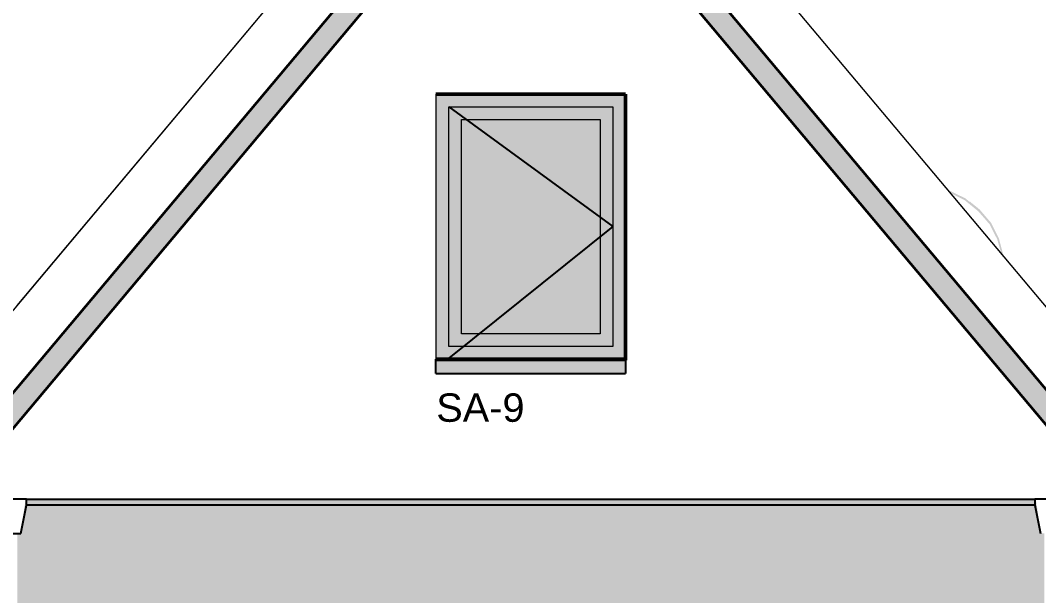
# Model space of a CAD drawing. Header units: millimetres. Extents: x -245 to 49755, y -245 to 41806.
# Drawn here: x 39137 to 41823, y 30758 to 32277 of the extents above; entities that cross this region are included whole.
import ezdxf

# ---------------------------------------------------------------- set-up
doc = ezdxf.new("R2010")
doc.units = ezdxf.units.MM
doc.linetypes.add('PUNKT2_S9', pattern=[1, 0, -1])
doc.layers.add('Standard', color=7, linetype='Continuous', lineweight=25)
doc.styles.add('ARIAL', font='arial.ttf')

msp = doc.modelspace()

# ---------------------------------------------------------------- hatches: boundary and pattern name
at = {"layer": 'Standard', "linetype": 'PUNKT2_S9', "lineweight": 25}
for color, points in [(250, [(40483.5, 32828.7), (38959.2, 31012.1), (38880.9, 31012.1), (40483.5, 32922)]), (250, [(40233.5, 32082.1), (40267, 32082.1), (40267, 31384.6), (40233.5, 31384.6)]), (250, [(40700, 32082.1), (40700, 32048.6), (40267, 32048.6), (40267, 32082.1)]), (250, [(40700, 32082.1), (40733.5, 32082.1), (40733.5, 31384.6), (40700, 31384.6)]), (250, [(40267, 32048.6), (40300.5, 32048.6), (40300.5, 31415.6), (40267, 31415.6)]), (250, [(40666.5, 32048.6), (40666.5, 32015.1), (40300.5, 32015.1), (40300.5, 32048.6)]), (250, [(40700, 31415.6), (40666.5, 31415.6), (40666.5, 32048.6), (40700, 32048.6)]), (254, [(40300.5, 31449.1), (40300.5, 32015.1), (40666.5, 32015.1), (40666.5, 31449.1)]), (250, [(40300.5, 31415.6), (40300.5, 31449.1), (40666.5, 31449.1), (40666.5, 31415.6)]), (250, [(40267, 31415.6), (40700, 31415.6), (40700, 31384.6), (40267, 31384.6)]), (251, [(40233.5, 31379.6), (40233.5, 31382.3), (40233.5, 31384.6), (40267, 31384.6), (40700, 31384.6), (40733.5, 31384.6), (40733.5, 31382.3), (40733.5, 31379.6)]), (251, [(40233.5, 31344.6), (40233.5, 31379.6), (40733.5, 31379.6), (40733.5, 31344.6)])]:
    msp.add_hatch(color=color, dxfattribs=at).paths.add_polyline_path(points, flags=16)
h = msp.add_hatch(color=250, dxfattribs=at)
h.paths.add_polyline_path([(42108.5, 30997.1), (42108.5, 30985.4), (42108.6, 30997)])
h.paths.add_polyline_path([(42228.8, 30842.1), (42108.5, 30985.4), (42108.5, 30892.1), (42182.8, 30803.5)])
h.paths.add_polyline_path([(40483.5, 32922), (40483.5, 32828.7), (42007.8, 31012.1), (42086.1, 31012.1)])
for color, points in [(251, [(41714.2, 31698.8), (41725.2, 31660.1), (41731.5, 31652.6), (41718.8, 31700.2), (41698.5, 31741.5), (41667.7, 31777.4), (41642.4, 31797.9), (41642.4, 31796.7), (41630.2, 31806.6), (41589.7, 31826.5), (41589.7, 31821.5), (41628.3, 31802), (41664.5, 31772.4), (41694.3, 31738.1)]), (251, [(41817.4, 31003.4), (39149.6, 31003.4), (39149.5, 31003), (41817.5, 31003)]), (251, [(41817.4, 31003.8), (39149.7, 31003.8), (39149.6, 31003.4), (41817.4, 31003.4)]), (8, [(41817.2, 31004.6), (39149.8, 31004.6), (39149.7, 31004.2), (41817.3, 31004.2)]), (8, [(41817.3, 31004.2), (39149.7, 31004.2), (39149.7, 31003.8), (41817.4, 31003.8)]), (8, [(41817.1, 31005), (39149.9, 31005), (39149.8, 31004.6), (41817.2, 31004.6)]), (8, [(41817.1, 31005.3), (39150, 31005.3), (39149.9, 31005), (41817.1, 31005)]), (8, [(41816.9, 31006.1), (39150.1, 31006.1), (39150, 31005.7), (41817, 31005.7)]), (8, [(41817, 31005.7), (39150, 31005.7), (39150, 31005.3), (41817.1, 31005.3)]), (8, [(41816.8, 31006.5), (39150.2, 31006.5), (39150.1, 31006.1), (41816.9, 31006.1)]), (8, [(41816.7, 31006.9), (39150.3, 31006.9), (39150.2, 31006.5), (41816.8, 31006.5)]), (252, [(41816.6, 31007.6), (39150.4, 31007.6), (39150.3, 31007.2), (41816.7, 31007.2)]), (252, [(41816.7, 31007.2), (39150.3, 31007.2), (39150.3, 31006.9), (41816.7, 31006.9)]), (252, [(41816.5, 31008), (39150.5, 31008), (39150.4, 31007.6), (41816.6, 31007.6)]), (252, [(41816.5, 31008.3), (39150.6, 31008.3), (39150.5, 31008), (41816.5, 31008)]), (252, [(41816.3, 31009), (39150.7, 31009), (39150.6, 31008.6), (41816.4, 31008.6)]), (252, [(41816.4, 31008.6), (39150.6, 31008.6), (39150.6, 31008.3), (41816.5, 31008.3)]), (252, [(41816.3, 31009.3), (39150.8, 31009.3), (39150.7, 31009), (41816.3, 31009)]), (252, [(41816.1, 31009.9), (39150.9, 31009.9), (39150.8, 31009.6), (41816.2, 31009.6)]), (252, [(41816.2, 31009.6), (39150.8, 31009.6), (39150.8, 31009.3), (41816.3, 31009.3)]), (252, [(41816, 31010.4), (39151, 31010.4), (39150.9, 31010.1), (41816.1, 31010.1)]), (252, [(41816.1, 31010.1), (39150.9, 31010.1), (39150.9, 31009.9), (41816.1, 31009.9)]), (252, [(41816, 31010.9), (39151.1, 31010.9), (39151, 31010.6), (41816, 31010.6)]), (252, [(41816, 31010.6), (39151, 31010.6), (39151, 31010.4), (41816, 31010.4)]), (250, [(41818.3, 30999), (39148.7, 30999), (39148.6, 30998.7), (41818.4, 30998.7)]), (250, [(41818.4, 30998.7), (39148.6, 30998.7), (39148.6, 30998.5), (41818.4, 30998.5)]), (250, [(41818.4, 30998.5), (39148.6, 30998.5), (39148.6, 30998.3), (41818.5, 30998.3)]), (250, [(41818.2, 30999.5), (39148.8, 30999.5), (39148.7, 30999.3), (41818.3, 30999.3)]), (250, [(41818.3, 30999.3), (39148.7, 30999.3), (39148.7, 30999), (41818.3, 30999)]), (250, [(41818.2, 30999.8), (39148.9, 30999.8), (39148.8, 30999.5), (41818.2, 30999.5)]), (49, [(41818, 31000.5), (39149, 31000.5), (39148.9, 31000.2), (41818.1, 31000.2)]), (250, [(41818.1, 31000.2), (39148.9, 31000.2), (39148.9, 30999.8), (41818.2, 30999.8)]), (251, [(41818, 31000.8), (39149.1, 31000.8), (39149, 31000.5), (41818, 31000.5)]), (251, [(41817.8, 31001.5), (39149.2, 31001.5), (39149.1, 31001.2), (41817.9, 31001.2)]), (251, [(41817.9, 31001.2), (39149.1, 31001.2), (39149.1, 31000.8), (41818, 31000.8)]), (251, [(41817.7, 31001.9), (39149.3, 31001.9), (39149.2, 31001.5), (41817.8, 31001.5)]), (251, [(41817.6, 31002.6), (39149.4, 31002.6), (39149.3, 31002.2), (41817.7, 31002.2)]), (251, [(41817.7, 31002.2), (39149.3, 31002.2), (39149.3, 31001.9), (41817.7, 31001.9)]), (251, [(41817.5, 31003), (39149.5, 31003), (39149.4, 31002.6), (41817.6, 31002.6)])]:
    msp.add_hatch(color=color, dxfattribs=at).paths.add_polyline_path(points)
h = msp.add_hatch(color=251, dxfattribs=at)
h.paths.add_polyline_path([(39088.5, 30512.1), (39083.5, 30512.1), (39083.5, 30517.1), (39088.5, 30517.1), (39088.5, 30922.1), (39078.5, 30922.1), (39068.7, 30997.1), (37608.5, 30997.1), (37608.5, 29462.1), (39088.5, 29462.1), (39088.5, 29712.1), (39083.5, 29712.1), (39083.5, 29717.1), (39088.5, 29717.1)])
h.paths.add_polyline_path([(44754.5, 29462.1), (44754.5, 29817.6), (44153.5, 29817.6), (44153.5, 29672.1), (42108.5, 29672.1), (42108.5, 30997.1), (41898.3, 30997.1), (41888.5, 30922.1), (41878.5, 30922.1), (41878.5, 30517.1), (41883.5, 30517.1), (41883.5, 30512.1), (41878.5, 30512.1), (41878.5, 29717.1), (41883.5, 29717.1), (41883.5, 29712.1), (41878.5, 29712.1), (41878.5, 29462.1)])
h.paths.add_polyline_path([(41833.5, 29717.1), (41838.5, 29717.1), (41838.5, 30512.1), (41833.5, 30512.1), (41833.5, 30517.1), (41838.5, 30517.1), (41838.5, 30922.1), (41828.5, 30922.1), (41818.7, 30997.1), (39148.3, 30997.1), (39138.5, 30922.1), (39128.5, 30922.1), (39128.5, 30517.1), (39133.5, 30517.1), (39133.5, 30512.1), (39128.5, 30512.1), (39128.5, 29717.1), (39133.5, 29717.1), (39133.5, 29712.1), (39128.5, 29712.1), (39128.5, 29462.1), (41838.5, 29462.1), (41838.5, 29712.1), (41833.5, 29712.1)])
h.paths.add_polyline_path([(39958.5, 30712.1), (39958.5, 29802.1), (39458.5, 29802.1), (39458.5, 30712.1)], flags=16)
h.paths.add_polyline_path([(41508.5, 29802.1), (41008.5, 29802.1), (41008.5, 30712.1), (41508.5, 30712.1)], flags=16)

# ---------------------------------------------------------------- linework, layer by layer
at = {"layer": 'Standard', "color": 253, "linetype": 'Continuous', "lineweight": 18}
for p, q in [((40349.3, 32979.8), (38698.1, 31012.1)), ((40617.8, 32979.8), (42411.5, 30842.1)), ((38880.9, 31012.1), (40483.5, 32922)), ((40483.5, 32922), (42086.1, 31012.1))]:
    msp.add_line(p, q, dxfattribs=at)
at = {"layer": 'Standard', "color": 7, "linetype": 'Continuous', "lineweight": 18}
msp.add_line((40349.3, 32979.8), (39127.6, 31523.9), dxfattribs=at)
at = {"layer": 'Standard', "color": 255, "linetype": 'Continuous', "lineweight": 35}
for p, q in [((40483.5, 32922), (38880.9, 31012.1)), ((40483.5, 32922), (42086.1, 31012.1)), ((38959.2, 31012.1), (40483.5, 32828.7)), ((40483.5, 32828.7), (42007.8, 31012.1))]:
    msp.add_line(p, q, dxfattribs=at)
at = {"layer": 'Standard', "color": 36, "linetype": 'Continuous', "lineweight": 18}
for p, q in [((40233.5, 32082.1), (40733.5, 32082.1)), ((40233.5, 32082.1), (40233.5, 31382.3)), ((40733.5, 31382.3), (40733.5, 32082.1))]:
    msp.add_line(p, q, dxfattribs=at)
at = {"layer": 'Standard', "color": 7, "linetype": 'Continuous', "lineweight": 50}
for p, q in [((40233.5, 32082.1), (40733.5, 32082.1)), ((40733.5, 32082.1), (40733.5, 31379.6))]:
    msp.add_line(p, q, dxfattribs=at)
at = {"layer": 'Standard', "color": 51, "linetype": 'Continuous', "lineweight": 18}
for p, q in [((40267, 32048.6), (40700, 32048.6)), ((40267, 31415.6), (40267, 32048.6)), ((40700, 32048.6), (40700, 31415.6)), ((40300.5, 32015.1), (40666.5, 32015.1)), ((40300.5, 31449.1), (40300.5, 32015.1)), ((40666.5, 32015.1), (40666.5, 31449.1)), ((40666.5, 31449.1), (40300.5, 31449.1)), ((40700, 31415.6), (40267, 31415.6))]:
    msp.add_line(p, q, dxfattribs=at)
at = {"layer": 'Standard', "color": 7, "linetype": 'Continuous', "lineweight": -3}
for p, q in [((40267, 32048.6), (40700, 31732.1)), ((40700, 31732.1), (40267, 31384.6)), ((39153.5, 31012.1), (39063.5, 31012.1)), ((39153.5, 30997.1), (39153.5, 31012.1)), ((41813.5, 31012.1), (41813.5, 30997.1)), ((41903.5, 31012.1), (41813.5, 31012.1)), ((39138.5, 30922.1), (39153.5, 30997.1)), ((41813.5, 30997.1), (41828.5, 30922.1)), ((39078.5, 30922.1), (39138.5, 30922.1))]:
    msp.add_line(p, q, dxfattribs=at)
at = {"layer": 'Standard', "color": 117, "linetype": 'Continuous', "lineweight": -3}
for p, q in [((40233.5, 31384.6), (40733.5, 31384.6)), ((40233.5, 31379.6), (40233.5, 31382.3)), ((40233.5, 31379.6), (40733.5, 31379.6)), ((40233.5, 31344.6), (40233.5, 31379.6)), ((40733.5, 31382.3), (40733.5, 31379.6)), ((40733.5, 31379.6), (40733.5, 31344.6)), ((40233.5, 31344.6), (40733.5, 31344.6))]:
    msp.add_line(p, q, dxfattribs=at)
at = {"layer": 'Standard', "color": 252, "linetype": 'Continuous', "lineweight": -3}
for p, q in [((39153.5, 31012.1), (41813.5, 31012.1)), ((41813.5, 30997.1), (39153.5, 30997.1))]:
    msp.add_line(p, q, dxfattribs=at)

# ---------------------------------------------------------------- texts
at = {"layer": 'Standard', "color": 7, "linetype": 'Continuous', "lineweight": -3, "insert": (40234.2, 31215.7), "char_height": 75, "width": 271.234, "attachment_point": 7, "style": 'ARIAL'}
msp.add_mtext('\\W1.00;SA-9', dxfattribs=at)

doc.saveas('drawing.dxf')
